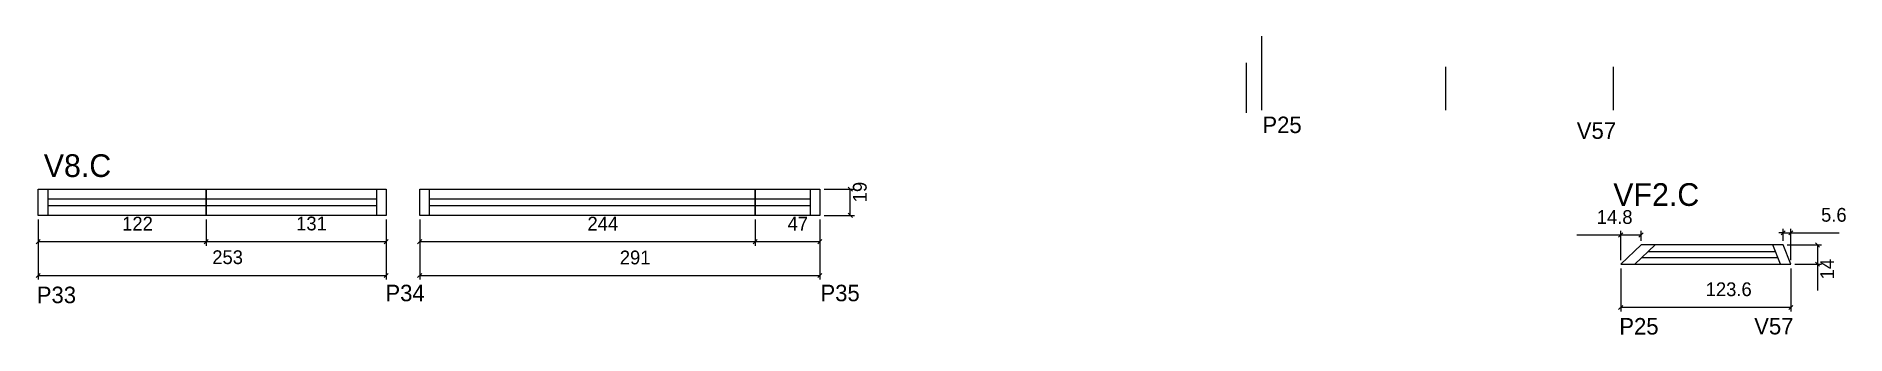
# Model space of a CAD drawing. Header units: metres. Extents: x 3431 to 4747, y -34 to 183.
import ezdxf

# ---------------------------------------------------------------- set-up
doc = ezdxf.new("R2010")
doc.units = ezdxf.units.M
for name, color, linetype in [('5', 7, 'Continuous'), ('COTA', 7, 'Continuous'), ('NOMENCLATURA', 7, 'Continuous'), ('Painéis', 7, 'Continuous'), ('SARR_2.2x7', 7, 'Continuous'), ('SARR_EDITAR', 7, 'Continuous')]:
    doc.layers.add(name, color=color, linetype=linetype)

msp = doc.modelspace()

# ---------------------------------------------------------------- linework, layer by layer
at = {"layer": 'COTA', "color": 4, "lineweight": 25}
for p, q in [((4003.8, 72.2), (4025.9, 72.2)), ((4022.9, 53.2), (4022.9, 72.2)), ((4003.8, 53.2), (4025.9, 53.2)), ((3432.5, 50.2), (3432.5, 31.1)), ((3432.5, 50.2), (3432.5, 6.5)), ((3554.5, 50.2), (3554.5, 31.1)), ((3554.5, 50.2), (3554.5, 31.1)), ((3685.5, 50.2), (3685.5, 31.1)), ((3685.5, 50.2), (3685.5, 6.5)), ((3709.8, 50.2), (3709.8, 31.1)), ((3709.8, 50.2), (3709.8, 6.5)), ((3953.8, 50.2), (3953.8, 31.1)), ((3953.8, 50.2), (3953.8, 31.1)), ((4000.8, 50.2), (4000.8, 31.1)), ((4000.8, 50.2), (4000.8, 6.5)), ((3432.5, 34.1), (3554.5, 34.1)), ((3554.5, 34.1), (3685.5, 34.1)), ((3709.8, 34.1), (3953.8, 34.1)), ((3953.8, 34.1), (4000.8, 34.1)), ((3432.5, 9.5), (3685.5, 9.5)), ((3709.8, 9.5), (4000.8, 9.5))]:
    msp.add_line(p, q, dxfattribs=at)
at = {"layer": 'COTA', "color": 0, "lineweight": 25}
for p, q in [((4024.4, 70.7), (4021.4, 73.7)), ((4021.4, 54.7), (4024.4, 51.7)), ((3434, 35.6), (3431, 32.6)), ((3553, 32.6), (3556, 35.6)), ((3556, 35.6), (3553, 32.6)), ((3684, 32.6), (3687, 35.6)), ((3711.3, 35.6), (3708.3, 32.6)), ((3952.3, 32.6), (3955.3, 35.6)), ((3955.3, 35.6), (3952.3, 32.6)), ((3999.3, 32.6), (4002.3, 35.6)), ((3434, 11), (3431, 8)), ((3684, 8), (3687, 11)), ((3711.3, 11), (3708.3, 8)), ((3999.3, 8), (4002.3, 11))]:
    msp.add_line(p, q, dxfattribs=at)
at = {"layer": 'Painéis', "color": 4, "lineweight": 25}
for p, q in [((4321.9, 183.4), (4321.9, 129.7)), ((4310.7, 164.1), (4310.7, 127.7)), ((4455.7, 161.1), (4455.7, 129.7)), ((4455.7, 161.1), (4455.7, 129.7)), ((4577.6, 161.1), (4577.6, 129.7)), ((4583, 20.7), (4583, 41.9)), ((4597.8, 34.7), (4597.8, 41.9)), ((4701.1, 40.5), (4698.1, 40.5)), ((4701.1, 34.7), (4701.1, 43.5)), ((4701.1, 40.5), (4706.7, 40.5)), ((4706.7, 20.7), (4706.7, 43.5)), ((4706.7, 40.5), (4741.8, 40.5)), ((4583, 38.9), (4551.1, 38.9)), ((4597.8, 38.9), (4583, 38.9)), ((4704.1, 31.7), (4729.1, 31.7)), ((4726.1, 31.7), (4726.1, 17.7)), ((4583, 14.7), (4583, -16.7)), ((4706.7, 14.7), (4706.7, -16.7)), ((4709.7, 17.7), (4729.1, 17.7)), ((4726.1, 17.7), (4726.1, -1.4)), ((4706.7, -13.7), (4583, -13.7))]:
    msp.add_line(p, q, dxfattribs=at)
at = {"layer": 'Painéis', "color": 0, "lineweight": 25}
for p, q in [((4584.5, 40.4), (4581.5, 37.4)), ((4596.3, 37.4), (4599.3, 40.4)), ((4699.6, 39), (4702.6, 42)), ((4708.2, 42), (4705.2, 39)), ((4727.6, 30.2), (4724.6, 33.2)), ((4724.6, 19.2), (4727.6, 16.2)), ((4584.5, -12.2), (4581.5, -15.2)), ((4705.2, -15.2), (4708.2, -12.2))]:
    msp.add_line(p, q, dxfattribs=at)
at = {"layer": 'Painéis', "color": 200, "lineweight": 25}
for p, q in [((4597.8, 31.7), (4583, 17.7)), ((4701.1, 31.7), (4597.8, 31.7)), ((4706.7, 17.7), (4701.1, 31.7)), ((4583, 17.7), (4706.7, 17.7))]:
    msp.add_line(p, q, dxfattribs=at)
for points in [[(3554.5, 53.2), (3432.5, 53.2), (3432.5, 72.2), (3554.5, 72.2)], [(3554.5, 72.2), (3685.5, 72.2), (3685.5, 53.2), (3554.5, 53.2)], [(3953.8, 53.2), (3709.8, 53.2), (3709.8, 72.2), (3953.8, 72.2)], [(3953.8, 72.2), (4000.8, 72.2), (4000.8, 53.2), (3953.8, 53.2)]]:
    msp.add_lwpolyline(points, close=True, dxfattribs=at)
at = {"layer": 'SARR_2.2x7', "color": 40, "lineweight": 25}
for p, q in [((3439.5, 72.2), (3439.5, 53.2)), ((3678.5, 72.2), (3678.5, 53.2)), ((3716.8, 72.2), (3716.8, 53.2)), ((3993.8, 72.2), (3993.8, 53.2)), ((3439.5, 65.2), (3678.5, 65.2)), ((3678.5, 60.2), (3439.5, 60.2)), ((3716.8, 65.2), (3993.8, 65.2)), ((3993.8, 60.2), (3716.8, 60.2)), ((4608, 31.7), (4593.2, 17.7)), ((4699.1, 17.7), (4693.6, 31.7))]:
    msp.add_line(p, q, dxfattribs=at)
at = {"layer": 'SARR_EDITAR', "color": 141, "lineweight": 25}
for p, q in [((4695.6, 26.7), (4602.7, 26.7)), ((4598.5, 22.7), (4697.1, 22.7))]:
    msp.add_line(p, q, dxfattribs=at)

# ---------------------------------------------------------------- texts
at = {"layer": '5', "color": 5, "lineweight": 25}
for s, p in [('P25', (4322.5, 113)), ('V57', (4551.1, 108.8)), ('P33', (3431.4, -10.6)), ('P34', (3684.9, -9.2)), ('P35', (4001.2, -9.2)), ('P25', (4582, -33.4)), ('V57', (4680.1, -33.3))]:
    msp.add_text(s, height=12, rotation=360, dxfattribs=at).set_placement(p)
at = {"layer": 'COTA', "color": 240, "lineweight": 25}
msp.add_text('19', height=10, rotation=90, dxfattribs=at).set_placement((4034.8, 62.7))
for s, p in [('122', (3493.5, 42.2)), ('131', (3620, 42.3)), ('244', (3831.8, 42.2)), ('47', (3977.3, 42.2)), ('253', (3559, 17.8)), ('291', (3855.3, 17.6))]:
    msp.add_text(s, height=10, dxfattribs=at).set_placement(p)
at = {"layer": 'NOMENCLATURA', "color": 7, "lineweight": 25}
for s, p in [('V8.C', (3436.5, 81.1)), ('VF2.C', (4577.6, 60.1))]:
    msp.add_text(s, height=16.5, dxfattribs=at).set_placement(p)
at = {"layer": 'Painéis', "color": 240, "lineweight": 25}
for s, p in [('14.8', (4565.6, 47)), ('5.6', (4728.7, 48.6)), ('123.6', (4644.8, -5.5))]:
    msp.add_text(s, height=10, dxfattribs=at).set_placement(p)
msp.add_text('14', height=10, rotation=90, dxfattribs=at).set_placement((4738.1, 6.7))

doc.saveas('drawing.dxf')
